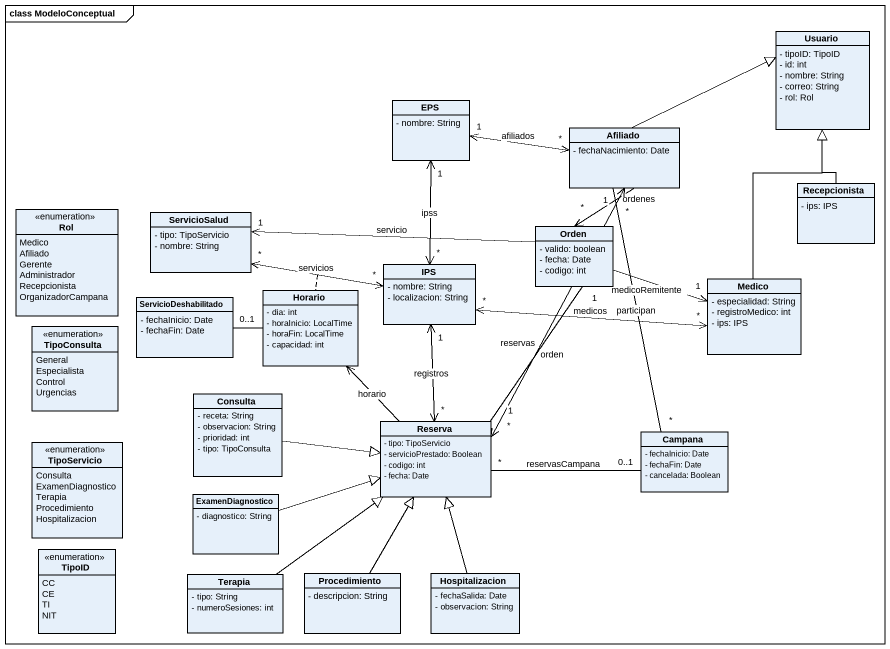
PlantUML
@startuml
mainframe class ModeloConceptual
hide circle
hide empty members
skinparam classAttributeIconSize 0
class Usuario {
  - tipoID: TipoID
  - id: int
  - nombre: String
  - correo: String
  - rol: Rol
}
class EPS {
  - nombre: String
}
class Afiliado {
  - fechaNacimiento: Date
}
class Recepcionista {
  - ips: IPS
}
enum Rol {
  Medico
  Afiliado
  Gerente
  Administrador
  Recepcionista
  OrganizadorCampana
}
class ServicioSalud {
  - tipo: TipoServicio
  - nombre: String
}
class Orden {
  - valido: boolean
  - fecha: Date
  - codigo: int
}
class IPS {
  - nombre: String
  - localizacion: String
}
class Medico {
  - especialidad: String
  - registroMedico: int
  - ips: IPS
}
class ServicioDeshabilitado {
  - fechaInicio: Date
  - fechaFin: Date
}
class Horario {
  - dia: int
  - horaInicio: LocalTime
  - horaFin: LocalTime
  - capacidad: int
}
enum TipoConsulta {
  General
  Especialista
  Control
  Urgencias
}
class Consulta {
  - receta: String
  - observacion: String
  - prioridad: int
  - tipo: TipoConsulta
}
class Reserva {
  - tipo: TipoServicio
  - servicioPrestado: Boolean
  - codigo: int
  - fecha: Date
}
class Campana {
  - fechaInicio: Date
  - fechaFin: Date
  - cancelada: Boolean
}
enum TipoServicio {
  Consulta
  ExamenDiagnostico
  Terapia
  Procedimiento
  Hospitalizacion
}
class ExamenDiagnostico {
  - diagnostico: String
}
enum TipoID {
  CC
  CE
  TI
  NIT
}
class Terapia {
  - tipo: String
  - numeroSesiones: int
}
class Procedimiento {
  - descripcion: String
}
class Hospitalizacion {
  - fechaSalida: Date
  - observacion: String
}
EPS "1" <-right-> "*" Afiliado : afiliados
EPS "1" <--> "*" IPS : ipss
Afiliado -right-|> Usuario
Afiliado --> "*" Orden : ordenes
Afiliado "1" <--> "*" Reserva : reservas
Recepcionista -up-|> Usuario
Orden -left-> "1" ServicioSalud : servicio
Orden -right-> "1" Medico : medicoRemitente
Orden "1" -- "1" Reserva : orden
IPS "*" <-left-> "*" ServicioSalud : servicios
(IPS, ServicioSalud) .. Horario
IPS "*" <-right-> "*" Medico : medicos
IPS "1" <--> "*" Reserva : registros
Medico -up-|> Usuario
ServicioDeshabilitado -right- "0..1" Horario
Consulta -right-|> Reserva
Reserva -up-> Horario : horario
Campana "*" -up- "*" Afiliado : participan
Campana "0..1" -left- "*" Reserva : reservasCampana
ExamenDiagnostico -right-|> Reserva
Terapia -up-|> Reserva
Procedimiento -up-|> Reserva
Hospitalizacion -up-|> Reserva
@enduml
